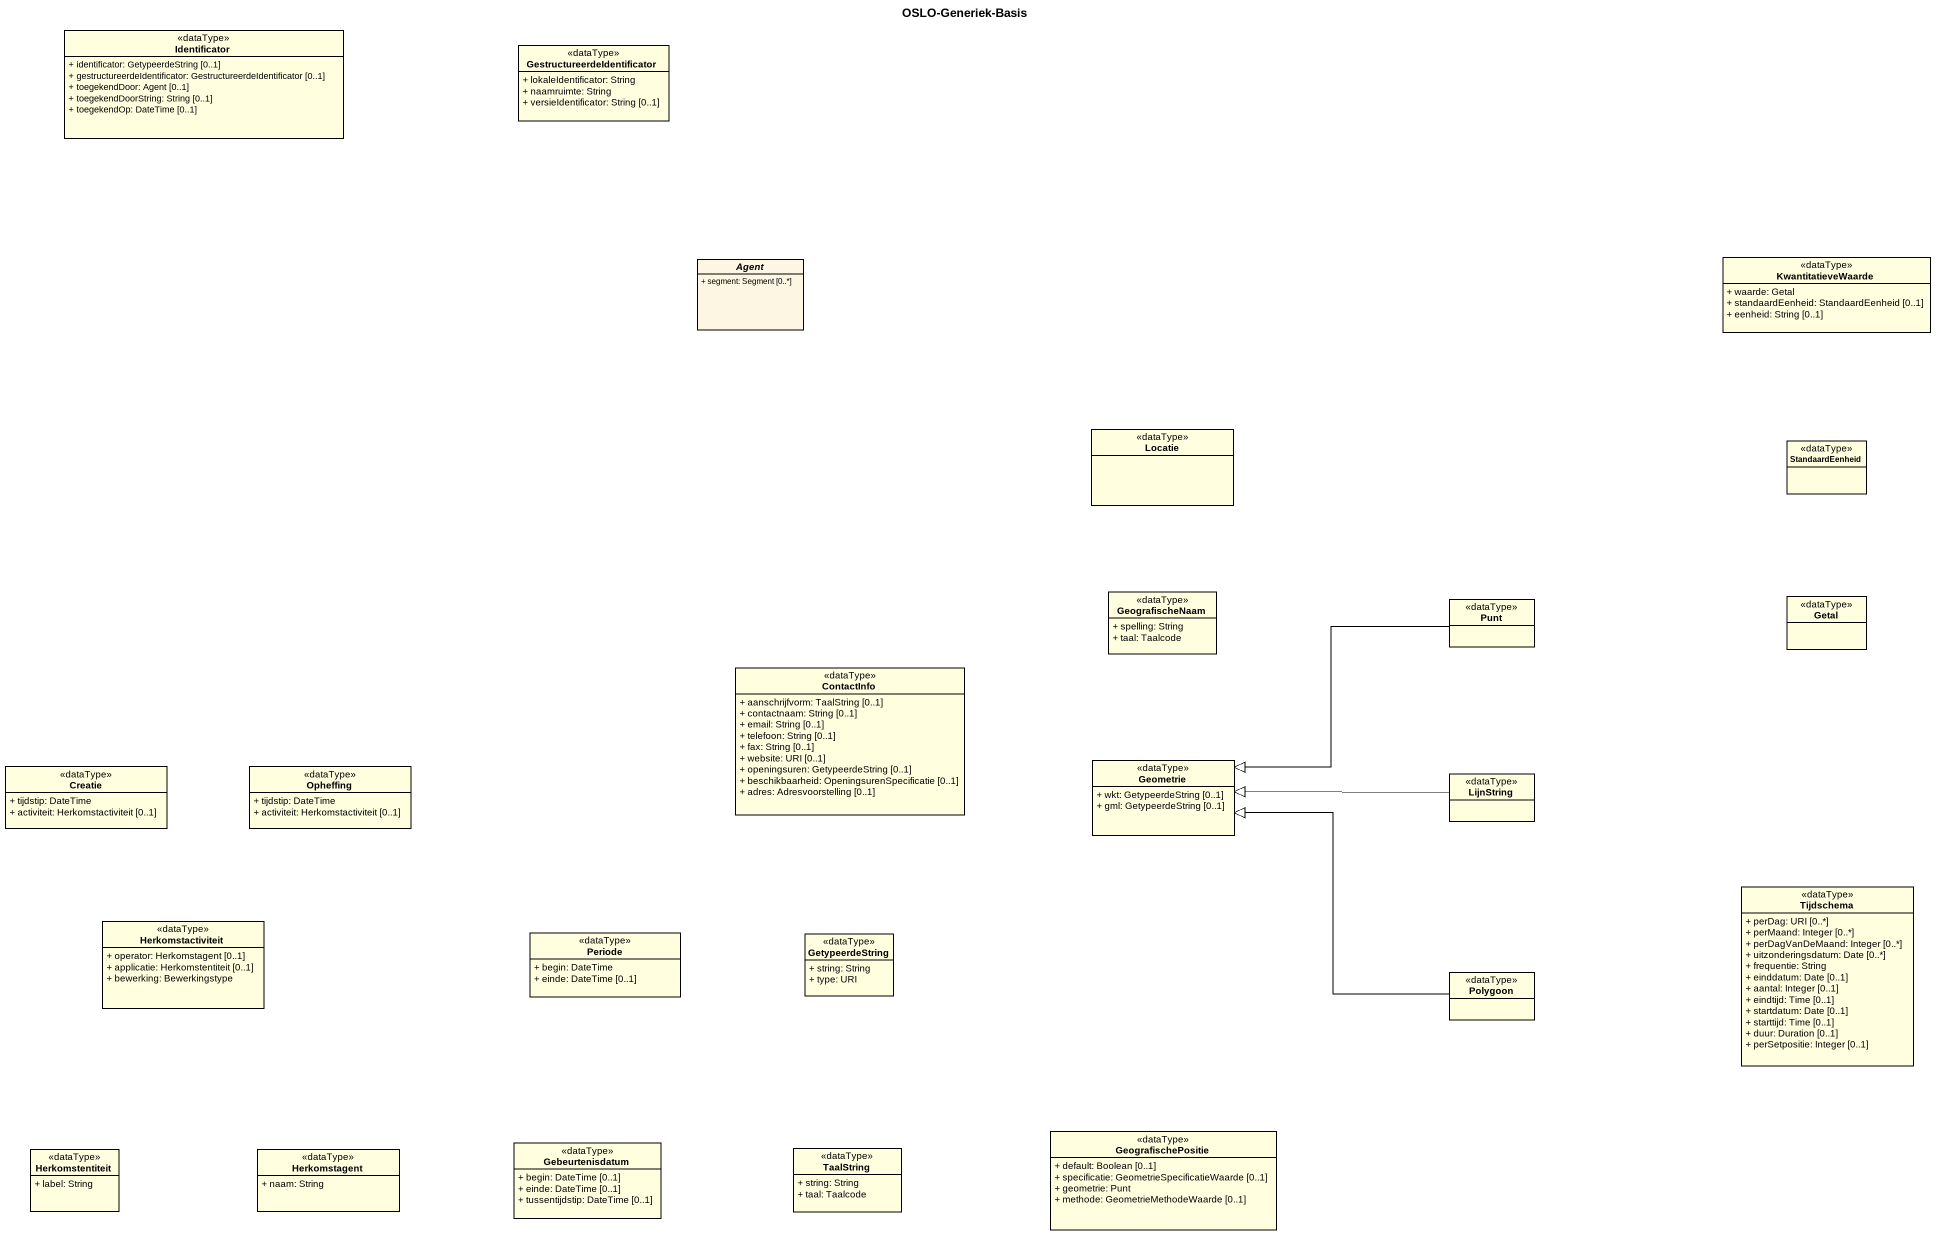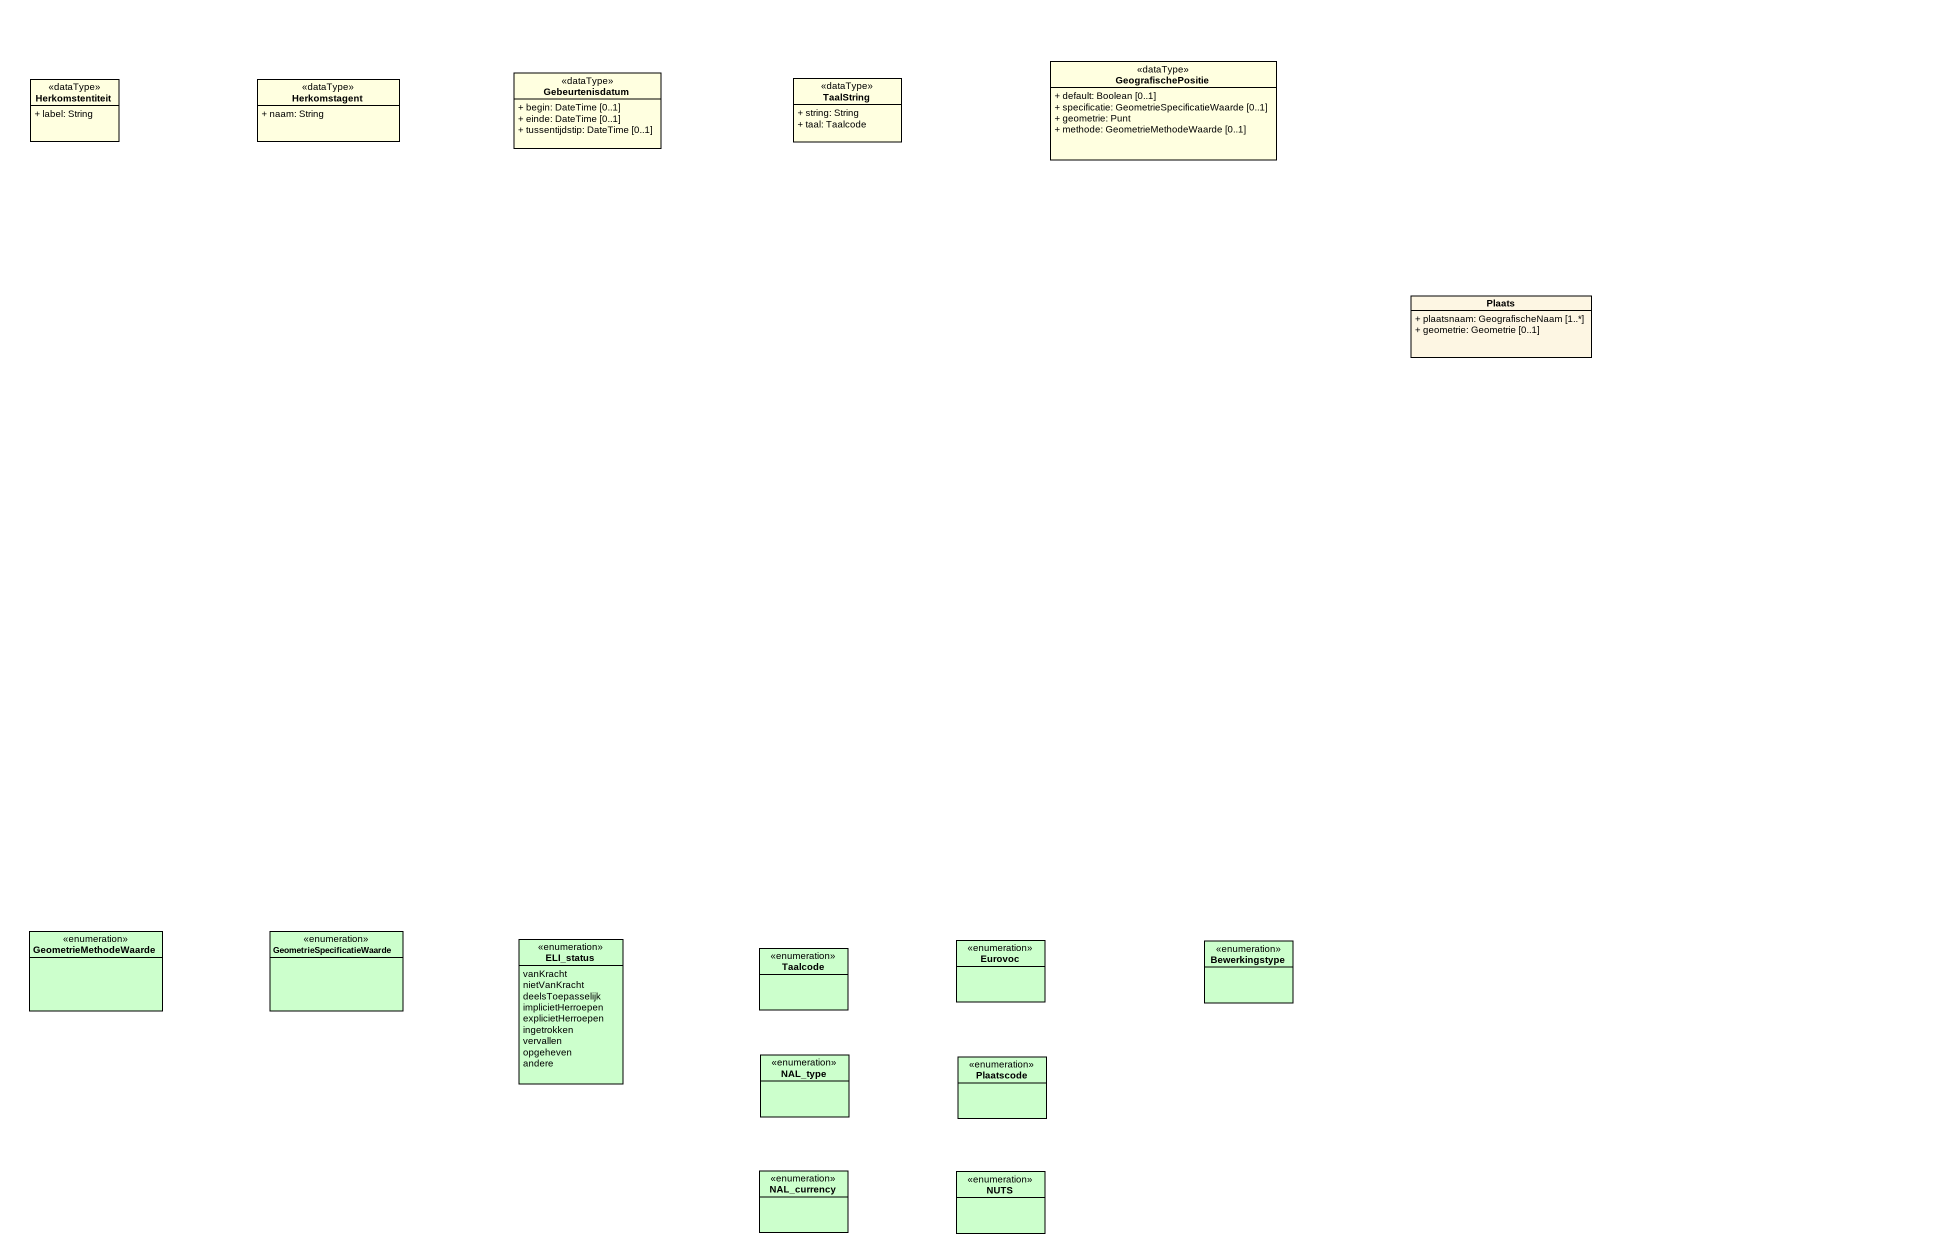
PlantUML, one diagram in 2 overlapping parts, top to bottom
@startuml
title OSLO-Generiek-Basis
hide circle
hide empty members
skinparam classAttributeIconSize 0
class Identificator <<dataType>> #FFFFE0 {
  + identificator: GetypeerdeString [0..1]
  + gestructureerdeIdentificator: GestructureerdeIdentificator [0..1]
  + toegekendDoor: Agent [0..1]
  + toegekendDoorString: String [0..1]
  + toegekendOp: DateTime [0..1]
}
class GestructureerdeIdentificator <<dataType>> #FFFFE0 {
  + lokaleIdentificator: String
  + naamruimte: String
  + versieIdentificator: String [0..1]
}
abstract class "Agent" as Agent_ {
  + segment: Segment [0..*]
}
class KwantitatieveWaarde <<dataType>> #FFFFE0 {
  + waarde: Getal
  + standaardEenheid: StandaardEenheid [0..1]
  + eenheid: String [0..1]
}
class Locatie <<dataType>> #FFFFE0
class StandaardEenheid <<dataType>> #FFFFE0
class GeografischeNaam <<dataType>> #FFFFE0 {
  + spelling: String
  + taal: Taalcode
}
class Punt <<dataType>> #FFFFE0
class Getal <<dataType>> #FFFFE0
class ContactInfo <<dataType>> #FFFFE0 {
  + aanschrijfvorm: TaalString [0..1]
  + contactnaam: String [0..1]
  + email: String [0..1]
  + telefoon: String [0..1]
  + fax: String [0..1]
  + website: URI [0..1]
  + openingsuren: GetypeerdeString [0..1]
  + beschikbaarheid: OpeningsurenSpecificatie [0..1]
  + adres: Adresvoorstelling [0..1]
}
class Creatie <<dataType>> #FFFFE0 {
  + tijdstip: DateTime
  + activiteit: Herkomstactiviteit [0..1]
}
class Opheffing <<dataType>> #FFFFE0 {
  + tijdstip: DateTime
  + activiteit: Herkomstactiviteit [0..1]
}
class Geometrie <<dataType>> #FFFFE0 {
  + wkt: GetypeerdeString [0..1]
  + gml: GetypeerdeString [0..1]
}
class LijnString <<dataType>> #FFFFE0
class Tijdschema <<dataType>> #FFFFE0 {
  + perDag: URI [0..*]
  + perMaand: Integer [0..*]
  + perDagVanDeMaand: Integer [0..*]
  + uitzonderingsdatum: Date [0..*]
  + frequentie: String
  + einddatum: Date [0..1]
  + aantal: Integer [0..1]
  + eindtijd: Time [0..1]
  + startdatum: Date [0..1]
  + starttijd: Time [0..1]
  + duur: Duration [0..1]
  + perSetpositie: Integer [0..1]
}
class Herkomstactiviteit <<dataType>> #FFFFE0 {
  + operator: Herkomstagent [0..1]
  + applicatie: Herkomstentiteit [0..1]
  + bewerking: Bewerkingstype
}
class Periode <<dataType>> #FFFFE0 {
  + begin: DateTime
  + einde: DateTime [0..1]
}
class GetypeerdeString <<dataType>> #FFFFE0 {
  + string: String
  + type: URI
}
class Polygoon <<dataType>> #FFFFE0
class Gebeurtenisdatum <<dataType>> #FFFFE0 {
  + begin: DateTime [0..1]
  + einde: DateTime [0..1]
  + tussentijdstip: DateTime [0..1]
}
class GeografischePositie <<dataType>> #FFFFE0 {
  + default: Boolean [0..1]
  + specificatie: GeometrieSpecificatieWaarde [0..1]
  + geometrie: Punt
  + methode: GeometrieMethodeWaarde [0..1]
}
class Herkomstentiteit <<dataType>> #FFFFE0 {
  + label: String
}
class Herkomstagent <<dataType>> #FFFFE0 {
  + naam: String
}
class TaalString <<dataType>> #FFFFE0 {
  + string: String
  + taal: Taalcode
}
class Plaats {
  + plaatsnaam: GeografischeNaam [1..*]
  + geometrie: Geometrie [0..1]
}
enum GeometrieMethodeWaarde #CCFFCC
enum GeometrieSpecificatieWaarde #CCFFCC
enum ELI_status #CCFFCC {
  vanKracht
  nietVanKracht
  deelsToepasselijk
  implicietHerroepen
  explicietHerroepen
  ingetrokken
  vervallen
  opgeheven
  andere
}
enum Taalcode #CCFFCC
enum Eurovoc #CCFFCC
enum Bewerkingstype #CCFFCC
enum NAL_type #CCFFCC
enum Plaatscode #CCFFCC
enum NAL_currency #CCFFCC
enum NUTS #CCFFCC
Punt -left-|> Geometrie
LijnString -left-|> Geometrie
Polygoon -up-|> Geometrie
@enduml
